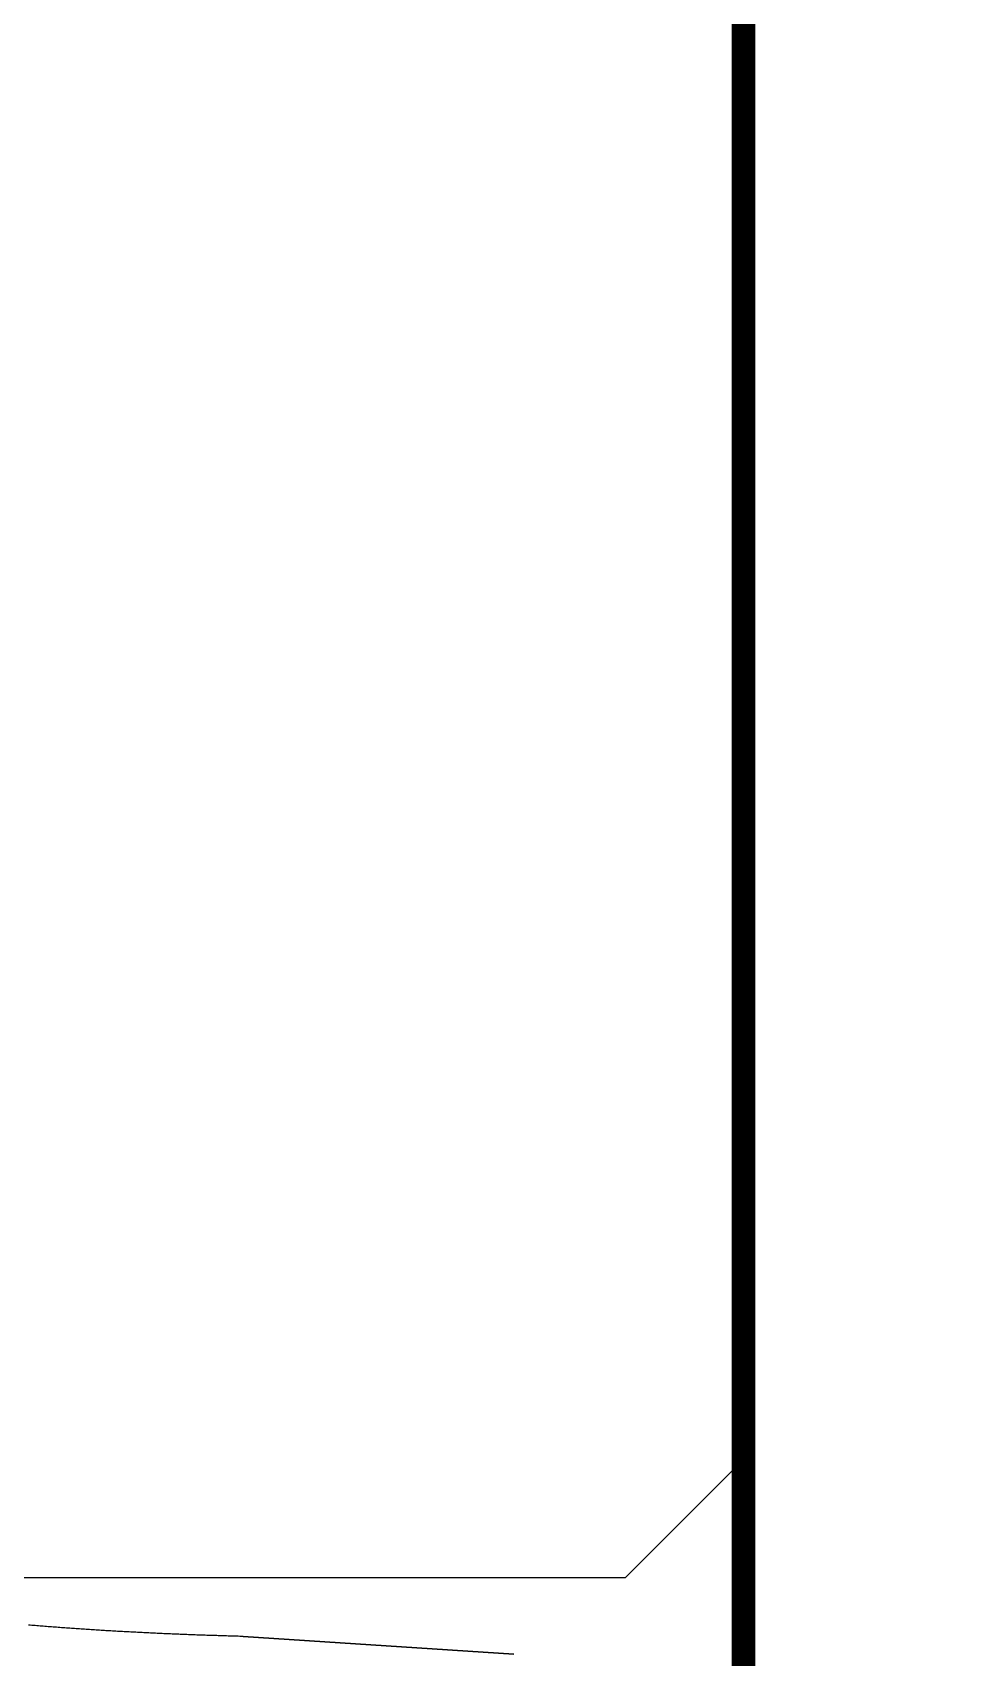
# Model space of a CAD drawing. Header units: millimetres. Extents: x 19715 to 35549, y 3563 to 14826.
# Drawn here: x 21584 to 21782.7, y 8460.2 to 8804 of the extents above; entities that cross this region are included whole.
import ezdxf

# ---------------------------------------------------------------- set-up
doc = ezdxf.new("R2010")
doc.units = ezdxf.units.MM
doc.linetypes.add('BORDER', pattern=[44.45, 12.7, -6.35, 12.7, -6.35, 0, -6.35])
doc.layers.add('0000边界', color=5, linetype='Continuous', lineweight=0)
doc.layers.add('RD-红线', color=7, linetype='Continuous')

msp = doc.modelspace()

# ---------------------------------------------------------------- linework, layer by layer
at = {"layer": '0000边界', "linetype": 'BORDER', "ltscale": 5, "const_width": 5}
msp.add_lwpolyline([(21587.23, 9725.65), (21620.22, 9694.34), (21734.48, 9643.08), (21734.5, 8162.89), (22589.98, 7880.12), (24215.66, 7317.16), (24497.44, 7317.16), (24689.76, 7317.16), (24759.75, 7135.58), (25150.55, 7001.51), (26117.26, 6956.91), (26275.3, 6169.54), (26470.32, 5471.54), (27485.77, 5490.58)], dxfattribs=at)
at = {"layer": 'RD-红线'}
for points in [[(21734.49, 8502.16), (21734.48, 9112.17)], [(21709.49, 8477.16), (21734.49, 8502.16)], [(21272.44, 8477.16), (21709.49, 8477.16)], [(21272.44, 8477.16), (21709.49, 8477.16)], [(21272.44, 8477.16), (21709.49, 8477.16)]]:
    msp.add_lwpolyline(points, dxfattribs=at)
msp.add_lwpolyline([(21628.59, 8464.7), (21685.9, 8460.97), (21628.59, 8464.7, -0.00016), (21627.88, 8464.71, -0.000168), (21627.19, 8464.73, -0.000164), (21626.48, 8464.75, -0.000172), (21625.79, 8464.77, -0.000168), (21625.08, 8464.79, -0.000176), (21624.39, 8464.81, -0.000172), (21623.68, 8464.84, -0.00018), (21622.99, 8464.86, -0.000176), (21622.28, 8464.88, -0.000184), (21621.59, 8464.9, -0.00018), (21620.88, 8464.93, -0.000188), (21620.19, 8464.95, -0.000184), (21619.48, 8464.97, -0.000192), (21618.79, 8465, -0.000188), (21618.09, 8465.03, -0.000196), (21617.39, 8465.05, -0.000192), (21616.69, 8465.08, -0.0002), (21615.99, 8465.11, -0.000196), (21615.29, 8465.13, -0.000204), (21614.6, 8465.16, -0.0002), (21613.89, 8465.19, -0.000208), (21613.2, 8465.22, -0.000204), (21612.49, 8465.25, -0.000212), (21611.8, 8465.28, -0.000208), (21611.09, 8465.31, -0.000216), (21610.4, 8465.34, -0.000212), (21609.69, 8465.38, -0.00022), (21609, 8465.41, -0.000216), (21608.29, 8465.44, -0.000224), (21607.6, 8465.48, -0.00022), (21606.9, 8465.51, -0.000228), (21606.2, 8465.55, -0.000224), (21605.5, 8465.58, -0.000232), (21604.8, 8465.62, -0.000228), (21604.1, 8465.66, -0.000236), (21603.41, 8465.69, -0.000232), (21602.7, 8465.73, -0.00024), (21602.01, 8465.77, -0.000236), (21601.3, 8465.81, -0.000244), (21600.61, 8465.85, -0.00024), (21599.91, 8465.89, -0.000248), (21599.21, 8465.94, -0.000244), (21598.51, 8465.98, -0.000252), (21597.82, 8466.02, -0.000248), (21597.11, 8466.07, -0.000256), (21596.42, 8466.11, -0.000252), (21595.71, 8466.16, -0.00026), (21595.02, 8466.2, -0.000256), (21594.32, 8466.25, -0.000264), (21593.62, 8466.3, -0.00026), (21592.92, 8466.35, -0.000268), (21592.23, 8466.39, -0.000264), (21591.52, 8466.44, -0.000272), (21590.83, 8466.49, -0.000268), (21590.13, 8466.55, -0.000276), (21589.44, 8466.6, -0.000272), (21588.73, 8466.65, -0.00028), (21588.04, 8466.7, -0.000276), (21587.34, 8466.76, -0.000284), (21586.64, 8466.81, -0.00028), (21585.94, 8466.87, -0.000288), (21585.25, 8466.93, -0.000284), (21584.55, 8466.99, -0.000292), (21583.85, 8467.04, -0.000288), (21583.15, 8467.1, -0.000296)], format="xyb", dxfattribs=at)
msp.add_lwpolyline([(21628.59, 8464.7), (21685.9, 8460.97), (21628.59, 8464.7, -0.00016), (21627.88, 8464.71, -0.000168), (21627.19, 8464.73, -0.000164), (21626.48, 8464.75, -0.000172), (21625.79, 8464.77, -0.000168), (21625.08, 8464.79, -0.000176), (21624.39, 8464.81, -0.000172), (21623.68, 8464.84, -0.00018), (21622.99, 8464.86, -0.000176), (21622.28, 8464.88, -0.000184), (21621.59, 8464.9, -0.00018), (21620.88, 8464.93, -0.000188), (21620.19, 8464.95, -0.000184), (21619.48, 8464.97, -0.000192), (21618.79, 8465, -0.000188), (21618.09, 8465.03, -0.000196), (21617.39, 8465.05, -0.000192), (21616.69, 8465.08, -0.0002), (21615.99, 8465.11, -0.000196), (21615.29, 8465.13, -0.000204), (21614.6, 8465.16, -0.0002), (21613.89, 8465.19, -0.000208), (21613.2, 8465.22, -0.000204), (21612.49, 8465.25, -0.000212), (21611.8, 8465.28, -0.000208), (21611.09, 8465.31, -0.000216), (21610.4, 8465.34, -0.000212), (21609.69, 8465.38, -0.00022), (21609, 8465.41, -0.000216), (21608.29, 8465.44, -0.000224), (21607.6, 8465.48, -0.00022), (21606.9, 8465.51, -0.000228), (21606.2, 8465.55, -0.000224), (21605.5, 8465.58, -0.000232), (21604.8, 8465.62, -0.000228), (21604.1, 8465.66, -0.000236), (21603.41, 8465.69, -0.000232), (21602.7, 8465.73, -0.00024), (21602.01, 8465.77, -0.000236), (21601.3, 8465.81, -0.000244), (21600.61, 8465.85, -0.00024), (21599.91, 8465.89, -0.000248), (21599.21, 8465.94, -0.000244), (21598.51, 8465.98, -0.000252), (21597.82, 8466.02, -0.000248), (21597.11, 8466.07, -0.000256), (21596.42, 8466.11, -0.000252), (21595.71, 8466.16, -0.00026), (21595.02, 8466.2, -0.000256), (21594.32, 8466.25, -0.000264), (21593.62, 8466.3, -0.00026), (21592.92, 8466.35, -0.000268), (21592.23, 8466.39, -0.000264), (21591.52, 8466.44, -0.000272), (21590.83, 8466.49, -0.000268), (21590.13, 8466.55, -0.000276), (21589.44, 8466.6, -0.000272), (21588.73, 8466.65, -0.00028), (21588.04, 8466.7, -0.000276), (21587.34, 8466.76, -0.000284), (21586.64, 8466.81, -0.00028), (21585.94, 8466.87, -0.000288), (21585.25, 8466.93, -0.000284), (21584.55, 8466.99, -0.000292), (21583.85, 8467.04, -0.000288), (21583.15, 8467.1, -0.000296)], format="xyb", dxfattribs=at)
msp.add_lwpolyline([(21628.59, 8464.7), (21685.9, 8460.97), (21628.59, 8464.7, -0.00016), (21627.88, 8464.71, -0.000168), (21627.19, 8464.73, -0.000164), (21626.48, 8464.75, -0.000172), (21625.79, 8464.77, -0.000168), (21625.08, 8464.79, -0.000176), (21624.39, 8464.81, -0.000172), (21623.68, 8464.84, -0.00018), (21622.99, 8464.86, -0.000176), (21622.28, 8464.88, -0.000184), (21621.59, 8464.9, -0.00018), (21620.88, 8464.93, -0.000188), (21620.19, 8464.95, -0.000184), (21619.48, 8464.97, -0.000192), (21618.79, 8465, -0.000188), (21618.09, 8465.03, -0.000196), (21617.39, 8465.05, -0.000192), (21616.69, 8465.08, -0.0002), (21615.99, 8465.11, -0.000196), (21615.29, 8465.13, -0.000204), (21614.6, 8465.16, -0.0002), (21613.89, 8465.19, -0.000208), (21613.2, 8465.22, -0.000204), (21612.49, 8465.25, -0.000212), (21611.8, 8465.28, -0.000208), (21611.09, 8465.31, -0.000216), (21610.4, 8465.34, -0.000212), (21609.69, 8465.38, -0.00022), (21609, 8465.41, -0.000216), (21608.29, 8465.44, -0.000224), (21607.6, 8465.48, -0.00022), (21606.9, 8465.51, -0.000228), (21606.2, 8465.55, -0.000224), (21605.5, 8465.58, -0.000232), (21604.8, 8465.62, -0.000228), (21604.1, 8465.66, -0.000236), (21603.41, 8465.69, -0.000232), (21602.7, 8465.73, -0.00024), (21602.01, 8465.77, -0.000236), (21601.3, 8465.81, -0.000244), (21600.61, 8465.85, -0.00024), (21599.91, 8465.89, -0.000248), (21599.21, 8465.94, -0.000244), (21598.51, 8465.98, -0.000252), (21597.82, 8466.02, -0.000248), (21597.11, 8466.07, -0.000256), (21596.42, 8466.11, -0.000252), (21595.71, 8466.16, -0.00026), (21595.02, 8466.2, -0.000256), (21594.32, 8466.25, -0.000264), (21593.62, 8466.3, -0.00026), (21592.92, 8466.35, -0.000268), (21592.23, 8466.39, -0.000264), (21591.52, 8466.44, -0.000272), (21590.83, 8466.49, -0.000268), (21590.13, 8466.55, -0.000276), (21589.44, 8466.6, -0.000272), (21588.73, 8466.65, -0.00028), (21588.04, 8466.7, -0.000276), (21587.34, 8466.76, -0.000284), (21586.64, 8466.81, -0.00028), (21585.94, 8466.87, -0.000288), (21585.25, 8466.93, -0.000284), (21584.55, 8466.99, -0.000292), (21583.85, 8467.04, -0.000288), (21583.15, 8467.1, -0.000296)], format="xyb", dxfattribs=at)

doc.saveas('drawing.dxf')
